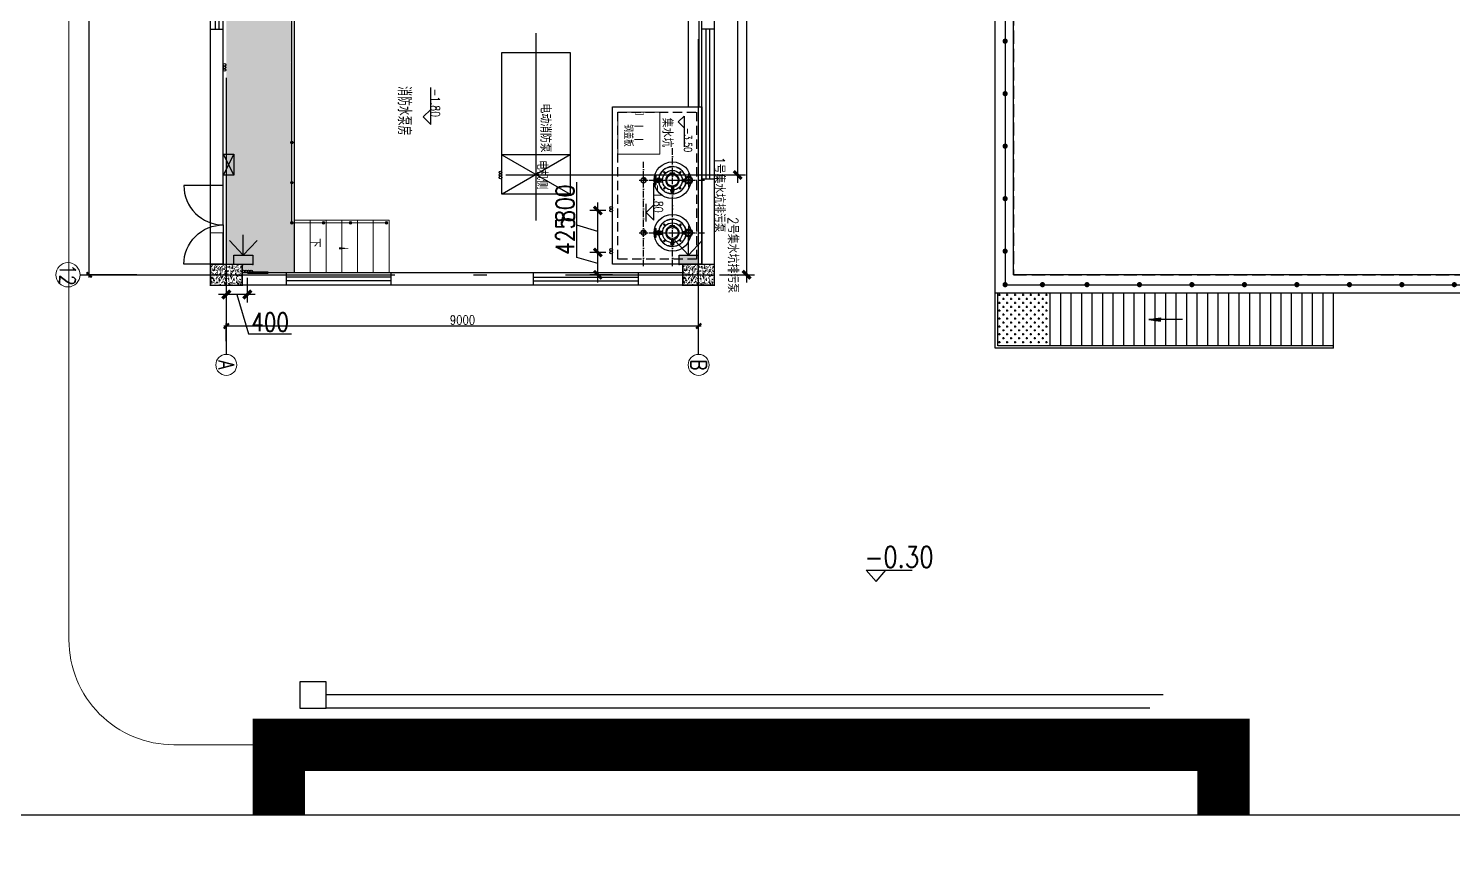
# Model space of a CAD drawing. Header units: millimetres. Extents: x -437359 to 106527, y -82378 to 117612.
# Drawn here: x -99146 to -72010, y 1106 to 16588 of the extents above; entities that cross this region are included whole.
import ezdxf
from ezdxf.enums import TextEntityAlignment as Align

# ---------------------------------------------------------------- set-up
doc = ezdxf.new("R2010")
doc.units = ezdxf.units.MM
for name, pattern in [('4 点画线', [9.36, 6.24, -1.43, 0.26, -1.43]), ('ACAD_ISO05W100', [33, 24, -3, 0, -3, 0, -3]), ('ACAD_ISO10W100', [18.5, 12, -3, 0.5, -3]), ('CENTER', [50.8, 31.75, -6.35, 6.35, -6.35]), ('DASH', [0.35, 0.25, -0.1]), ('DASHDOTX2', [2, 1, -0.5, 0, -0.5]), ('DASHED', [0.75, 0.5, -0.25])]:
    doc.linetypes.add(name, pattern=pattern)
doc.layers.get('0').update_dxf_attribs({"color": 8})
doc.layers.get('Defpoints').update_dxf_attribs({"color": 8})
for name, color, linetype in [('-人员定位', 6, 'Continuous'), ('01', 8, 'Continuous'), ('06 粗点画线', 8, '4 点画线'), ('1---冷却塔', 8, 'Continuous'), ('1--构筑物', 8, 'Continuous'), ('3', 8, 'Continuous'), ('CENTER', 8, 'CENTER'), ('DIM_SYMB', 8, 'Continuous'), ('EQUIPMENT', 8, 'Continuous'), ('KKS', 8, 'Continuous'), ('n道路竖向', 8, 'Continuous'), ('Z-本期建构筑物', 8, 'Continuous'), ('Z-编号', 8, 'Continuous'), ('回用水池提升泵进出水管', 8, 'Continuous'), ('埋铁提资', 8, 'Continuous'), ('墙', 8, 'Continuous'), ('套管', 8, 'Continuous'), ('标注', 8, 'Continuous'), ('栏杆', 8, 'Continuous'), ('水管', 8, 'Continuous'), ('管道标注', 8, 'Continuous'), ('细实线', 8, 'Continuous')]:
    doc.layers.add(name, color=color, linetype=linetype)
for name, color, linetype, lineweight in [('road_mr', 8, 'Continuous', 0), ('中心线', 8, 'ACAD_ISO10W100', 5), ('尺寸标注', 8, 'Continuous', 18), ('电缆通道', 8, 'Continuous', 30)]:
    doc.layers.add(name, color=color, linetype=linetype, lineweight=lineweight)
doc.styles.add('HZ', font='geditxt.shx', dxfattribs={"width": 0.8, "bigfont": 'hzfs_1.shx'})
doc.styles.add('ROMANT', font='geditxt.shx', dxfattribs={"width": 0.75, "height": 300, "bigfont": 'hzfs_1.shx'})
doc.styles.add('WS', font='geditxt.shx', dxfattribs={"width": 0.75, "bigfont": 'hzfs_1.shx'})
doc.dimstyles.new('ISO-50', dxfattribs={"dimscale": 50, "dimtxt": 3.5, "dimasz": 2, "dimexe": 1, "dimexo": 1, "dimgap": 0.5, "dimtad": 1, "dimdec": 0, "dimtxsty": 'HZ', "dimblk": 'ARCHTICK', "dimcen": 2.5, "dimdle": 1, "dimclrd": 256, "dimclre": 256, "dimadec": 0, "dimazin": 0, "dimtfac": 1, "dimtdec": 0, "dimtmove": 1, "dimatfit": 3, "dimldrblk": 'ARCHTICK', "dimfxl": 0, "dimarcsym": 0})
doc.dimstyles.new('yk1.50', dxfattribs={"dimtxt": 350, "dimasz": 150, "dimexe": 150, "dimexo": 100, "dimgap": 50, "dimtad": 1, "dimdec": 0, "dimdsep": 46, "dimtxsty": 'HZ', "dimblk": 'ARCHTICK', "dimcen": 2.5, "dimdle": 150, "dimclrd": 256, "dimclre": 256, "dimclrt": 256, "dimadec": 0, "dimazin": 0, "dimtfac": 1, "dimtdec": 0, "dimtmove": 1, "dimatfit": 3, "dimfxl": 0, "dimlwd": -1, "dimlwe": -1, "dimarcsym": 0})

# ---------------------------------------------------------------- blocks, each defined once
blk = doc.blocks.new('A$C3A4379C8')
at = {"ltscale": 300}
for p, q in [((-330, -82), (-330, 82)), ((-310, -82), (-310, 82)), ((-310, 28), (-187, 28)), ((-310, -28), (-187, -28))]:
    blk.add_line(p, q, dxfattribs=at)
at = {"ltscale": 500}
for p, q in [((-330, 82), (-310, 82)), ((-330, -82), (-310, -82))]:
    blk.add_line(p, q, dxfattribs=at)
at = {"linetype": 'Continuous', "lineweight": 25}
for p, q in [((-168, 156), (-156, 168)), ((-168, 156), (-139, 128)), ((-156, 168), (-128, 139)), ((156, 168), (128, 139)), ((168, 156), (139, 128)), ((156, 168), (168, 156)), ((-168, -156), (-139, -128)), ((-156, -168), (-168, -156)), ((-156, -168), (-128, -139)), ((156, -168), (128, -139)), ((168, -156), (139, -128)), ((168, -156), (156, -168))]:
    blk.add_line(p, q, dxfattribs=at)
for p, q in [((187, 22), (238, 22)), ((-23, -231), (-23, -194)), ((23, -231), (-23, -231)), ((-19, -129), (-19, -182)), ((19, -129), (19, -181)), ((23, -194), (23, -231)), ((187, -22), (238, -22))]:
    blk.add_line(p, q)
for centre, radius in [((0, 0), 189), ((310, 0), 75), ((310, 0), 22.5), ((0, -194), 22.6)]:
    blk.add_circle(centre, radius)
blk.add_arc((0, 0), 129, 108.0884, 71.9116)
at = {"layer": '06 粗点画线', "color": 1, "ltscale": 20}
for p, q in [((-403, 0), (403, 0)), ((-286, 46), (-286, -46)), ((310, 130), (310, -130))]:
    blk.add_line(p, q, dxfattribs=at)
blk.add_circle((310, 0), 55, dxfattribs=at)
at = {"layer": 'CENTER', "linetype": 'DASHDOTX2', "ltscale": 20}
for p, q in [((-245, 44), (-245, -44)), ((41, -194), (-41, -194))]:
    blk.add_line(p, q, dxfattribs=at)
at = {"layer": '回用水池提升泵进出水管'}
for centre, radius, start, end in [((0, 0), 260, 11.3002, 173.7069), ((-245, 0), 28.5, 270, 90), ((0, 0), 260, 186.2931, 348.6998)]:
    blk.add_arc(centre, radius, start, end, dxfattribs=at)
at = {"layer": '细实线', "color": 0, "linetype": 'Continuous', "lineweight": 25}
for p, q in [((-40, 104), (-40, 139)), ((-40, 139), (40, 139)), ((-40, 130), (40, 130)), ((40, 104), (40, 139))]:
    blk.add_line(p, q, dxfattribs=at)
for centre, radius in [((-286, 0), 20.4), ((0, 0), 111)]:
    blk.add_circle(centre, radius, dxfattribs=at)
blk = doc.blocks.new('_ArchTick')
at = {"color": 0, "linetype": 'ByBlock', "const_width": 0.4}
blk.add_lwpolyline([(-0.5, -0.5), (0.5, 0.5)], dxfattribs=at)
blk = doc.blocks.new('*D467')
at = {"layer": 'Defpoints', "color": 0, "transparency": 16777216}
for p in [(-86376, 10923), (-95376, 10584), (-86376, 10584)]:
    blk.add_point(p, dxfattribs=at)
at = {"layer": '管道标注', "lineweight": -2, "transparency": 16777216}
for p, q in [((-95426, 10923), (-86326, 10923)), ((-95376, 10634), (-95376, 10973)), ((-86376, 10634), (-86376, 10973))]:
    blk.add_line(p, q, dxfattribs=at)
at = {"layer": '管道标注', "lineweight": -2, "transparency": 16777216, "xscale": 100, "yscale": 100, "zscale": 100, "rotation": 180}
blk.add_blockref('_ArchTick', (-95376, 10923), dxfattribs=at)
at = {"layer": '管道标注', "lineweight": -2, "transparency": 16777216, "xscale": 100, "yscale": 100, "zscale": 100}
blk.add_blockref('_ArchTick', (-86376, 10923), dxfattribs=at)
at = {"layer": '管道标注', "color": 0, "transparency": 16777216, "insert": (-90876, 11036), "char_height": 175, "attachment_point": 5, "style": 'HZ'}
blk.add_mtext('9000', dxfattribs=at)
blk = doc.blocks.new('*D468')
at = {"layer": 'Defpoints', "color": 0, "transparency": 16777216}
for p in [(-97988, 48398), (-97078, 48398), (-97028, 11898)]:
    blk.add_point(p, dxfattribs=at)
at = {"layer": '管道标注', "lineweight": -2, "transparency": 16777216}
for p, q in [((-97128, 48398), (-98038, 48398)), ((-97988, 11848), (-97988, 48448)), ((-97078, 11898), (-98038, 11898))]:
    blk.add_line(p, q, dxfattribs=at)
at = {"layer": '管道标注', "lineweight": -2, "transparency": 16777216, "xscale": 100, "yscale": 100, "zscale": 100}
for p, rotation in [((-97988, 48398), 90), ((-97988, 11898), 270)]:
    blk.add_blockref('_ArchTick', p, dxfattribs=dict(at, rotation=rotation))
at = {"layer": '管道标注', "color": 0, "transparency": 16777216, "insert": (-98100, 30148), "char_height": 175, "attachment_point": 5, "rotation": 90, "style": 'HZ'}
blk.add_mtext('36500', dxfattribs=at)
blk = doc.blocks.new('A$C71A81245')
at = {"layer": '埋铁提资', "const_width": 40}
blk.add_lwpolyline([(0, 50), (0, -50)], dxfattribs=at)
blk = doc.blocks.new('A$C3E227F65')
blk.add_lwpolyline([(36700, 12700), (36700, 0), (0, 0), (0, 12700)])
at = {"layer": '1---冷却塔', "linetype": 'ACAD_ISO05W100', "lineweight": -2, "ltscale": 0.05}
blk.add_lwpolyline([(350, 12350), (36350, 12350), (36350, 350), (350, 350)], close=True, dxfattribs=at)
blk = doc.blocks.new('qsc')
at = {"layer": '栏杆'}
h = blk.add_hatch(dxfattribs=at)
h.set_pattern_fill('CROSS', color=256, scale=300, angle=-90, style=0)
h.set_pattern_definition([(90, (389980.81, -795728.544), (75, 75), [37.5, -112.5]), (360, (389962.06, -795709.794), (75, -75), [37.5, -112.5])])
h.paths.add_polyline_path([(273915, 69237), (273915, 68237), (272915, 68237), (272915, 69237)])
h = blk.add_hatch(color=256, dxfattribs=at)
h.paths.add_polyline_path([(275791, 68737), (276013, 68737), (276013, 68707)])
h.paths.add_polyline_path([(276013, 68737), (275791, 68737), (276013, 68767)])
at = {"layer": '1--构筑物', "linetype": 'DASH', "ltscale": 1000}
for p, q in [((273215, 81587), (273215, 69587)), ((273215, 69587), (309215, 69587))]:
    blk.add_line(p, q, dxfattribs=at)
at = {"layer": '栏杆'}
for p, q in [((273055, 94112), (273055, 69399)), ((272865, 68187), (272865, 69237)), ((272915, 68237), (272915, 69237)), ((273055, 69399), (309615, 69399)), ((273915, 68237), (273915, 69237)), ((273915, 68237), (273915, 69237)), ((274115, 68237), (274115, 69237)), ((274315, 68237), (274315, 69237)), ((274515, 68237), (274515, 69237)), ((274715, 68237), (274715, 69237)), ((274915, 68237), (274915, 69237)), ((275115, 68237), (275115, 69237)), ((275315, 68237), (275315, 69237)), ((275515, 68237), (275515, 69237)), ((275715, 68237), (275715, 69237)), ((275915, 68237), (275915, 69237)), ((276115, 68237), (276115, 69237)), ((276315, 68237), (276315, 69237)), ((276515, 68237), (276515, 69237)), ((276715, 68237), (276715, 69237)), ((276915, 68237), (276915, 69237)), ((277115, 68237), (277115, 69237)), ((277315, 68237), (277315, 69237)), ((277515, 68237), (277515, 69237)), ((277715, 68237), (277715, 69237)), ((277915, 68237), (277915, 69237)), ((278115, 68237), (278115, 69237)), ((278315, 68237), (278315, 69237)), ((278515, 68237), (278515, 69237)), ((278715, 68237), (278715, 69237)), ((278915, 68237), (278915, 69237)), ((279115, 68237), (279115, 69237)), ((279315, 68187), (279315, 69237)), ((275791, 68737), (276013, 68767)), ((276434, 68737), (275791, 68737)), ((275791, 68737), (276013, 68707)), ((276013, 68767), (276013, 68737)), ((276013, 68707), (276013, 68737)), ((279315, 68187), (272865, 68187)), ((279315, 68237), (272915, 68237))]:
    blk.add_line(p, q, dxfattribs=at)
at = {"layer": '栏杆', "const_width": 50}
for points in [[(273080, 74037, 1), (273030, 74037, 1)], [(273080, 73037, 1), (273030, 73037, 1)], [(273080, 73037, 1), (273030, 73037, 1)], [(273080, 72037, 1), (273030, 72037, 1)], [(273080, 71037, 1), (273030, 71037, 1)], [(273080, 70037, 1), (273030, 70037, 1)], [(273080, 70037, 1), (273030, 70037, 1)], [(273080, 69399, 1), (273030, 69399, 1)], [(273080, 69399, 1), (273030, 69399, 1)], [(273740, 69399, -1), (273790, 69399, -1)], [(274590, 69399, -1), (274640, 69399, -1)], [(275590, 69399, -1), (275640, 69399, -1)], [(276590, 69399, -1), (276640, 69399, -1)], [(277590, 69399, -1), (277640, 69399, -1)], [(278590, 69399, -1), (278640, 69399, -1)], [(279590, 69399, -1), (279640, 69399, -1)], [(280590, 69399, -1), (280640, 69399, -1)], [(281590, 69399, -1), (281640, 69399, -1)]]:
    blk.add_lwpolyline(points, format="xyb", close=True, dxfattribs=at)
at = {"layer": '水管'}
blk.add_blockref('A$C3E227F65', (272865, 69237), dxfattribs=at)
blk = doc.blocks.new('*D460')
at = {"layer": 'Defpoints', "color": 0, "transparency": 16777216}
for p in [(-85461, 24898), (-86076, 11898), (-85461, 11898)]:
    blk.add_point(p, dxfattribs=at)
at = {"layer": '电缆通道', "transparency": 16777216}
for p, q in [((-85461, 25048), (-85461, 11748)), ((-85561, 24898), (-85611, 24898)), ((-85976, 11898), (-85311, 11898))]:
    blk.add_line(p, q, dxfattribs=at)
at = {"layer": '电缆通道', "transparency": 16777216, "xscale": 150, "yscale": 150, "zscale": 150}
for p, rotation in [((-85461, 24898), 90), ((-85461, 11898), 270)]:
    blk.add_blockref('_ArchTick', p, dxfattribs=dict(at, rotation=rotation))
at = {"layer": '电缆通道', "transparency": 16777216, "insert": (-85686, 18398), "char_height": 350, "attachment_point": 5, "rotation": 90, "style": 'HZ'}
blk.add_mtext('13000', dxfattribs=at)
blk = doc.blocks.new('*D486')
at = {"layer": 'Defpoints', "color": 0, "transparency": 16777216}
for p in [(-95376, 11698), (-94976, 11938), (-95376, 11523)]:
    blk.add_point(p, dxfattribs=at)
at = {"layer": '电缆通道', "transparency": 16777216}
for p, q in [((-94976, 11838), (-94976, 11373)), ((-94826, 11523), (-95526, 11523)), ((-95376, 11598), (-95376, 11373)), ((-95176, 11523), (-94951, 10773)), ((-94951, 10773), (-94131, 10773))]:
    blk.add_line(p, q, dxfattribs=at)
at = {"layer": '电缆通道', "transparency": 16777216, "xscale": 150, "yscale": 150, "zscale": 150, "rotation": 180}
blk.add_blockref('_ArchTick', (-95376, 11523), dxfattribs=at)
at = {"layer": '电缆通道', "transparency": 16777216, "xscale": 150, "yscale": 150, "zscale": 150}
blk.add_blockref('_ArchTick', (-94976, 11523), dxfattribs=at)
at = {"layer": '电缆通道', "transparency": 16777216, "insert": (-94541, 10998), "char_height": 350, "attachment_point": 5, "style": 'HZ'}
blk.add_mtext('400', dxfattribs=at)
blk = doc.blocks.new('*D491')
at = {"layer": 'Defpoints', "color": 0, "transparency": 16777216}
for p in [(-88826, 20649, 3), (-90151, 13799), (-85633, 13799)]:
    blk.add_point(p, dxfattribs=at)
at = {"layer": '电缆通道', "transparency": 16777216}
for p, q in [((-88726, 20649), (-85483, 20649)), ((-85633, 20799), (-85633, 13649)), ((-90051, 13799), (-85483, 13799))]:
    blk.add_line(p, q, dxfattribs=at)
at = {"layer": '电缆通道', "transparency": 16777216, "xscale": 150, "yscale": 150, "zscale": 150}
for p, rotation in [((-85633, 20649), 90), ((-85633, 13799), 270)]:
    blk.add_blockref('_ArchTick', p, dxfattribs=dict(at, rotation=rotation))
at = {"layer": '电缆通道', "transparency": 16777216, "insert": (-85858, 17224), "char_height": 350, "attachment_point": 5, "rotation": 90, "style": 'HZ'}
blk.add_mtext('6850', dxfattribs=at)
blk = doc.blocks.new('*D492')
at = {"layer": 'Defpoints', "color": 0, "transparency": 16777216}
for p in [(-88296, 12323), (-88041, 12323), (-87916, 11898)]:
    blk.add_point(p, dxfattribs=at)
at = {"layer": '电缆通道', "transparency": 16777216}
for p, q in [((-88696, 12230), (-88696, 13050)), ((-88296, 12110), (-88696, 12230)), ((-88141, 12323), (-88446, 12323)), ((-88296, 11748), (-88296, 12473)), ((-88016, 11898), (-88446, 11898))]:
    blk.add_line(p, q, dxfattribs=at)
at = {"layer": '电缆通道', "transparency": 16777216, "xscale": 150, "yscale": 150, "zscale": 150}
for p, rotation in [((-88296, 12323), 90), ((-88296, 11898), 270)]:
    blk.add_blockref('_ArchTick', p, dxfattribs=dict(at, rotation=rotation))
at = {"layer": '电缆通道', "transparency": 16777216, "insert": (-88921, 12640), "char_height": 350, "attachment_point": 5, "rotation": 90, "style": 'HZ'}
blk.add_mtext('425', dxfattribs=at)
blk = doc.blocks.new('*D474')
at = {"layer": 'Defpoints', "color": 0, "transparency": 16777216}
for p in [(-88296, 13123), (-88041, 13123), (-88041, 12323)]:
    blk.add_point(p, dxfattribs=at)
at = {"layer": '电缆通道', "transparency": 16777216}
for p, q in [((-88696, 12843), (-88696, 13663)), ((-88141, 13123), (-88446, 13123)), ((-88296, 12173), (-88296, 13273)), ((-88296, 12723), (-88696, 12843)), ((-88141, 12323), (-88446, 12323))]:
    blk.add_line(p, q, dxfattribs=at)
at = {"layer": '电缆通道', "transparency": 16777216, "xscale": 150, "yscale": 150, "zscale": 150}
for p, rotation in [((-88296, 13123), 90), ((-88296, 12323), 270)]:
    blk.add_blockref('_ArchTick', p, dxfattribs=dict(at, rotation=rotation))
at = {"layer": '电缆通道', "transparency": 16777216, "insert": (-88921, 13253), "char_height": 350, "attachment_point": 5, "rotation": 90, "style": 'HZ'}
blk.add_mtext('800', dxfattribs=at)
blk = doc.blocks.new('定位基站')
at = {"layer": '-人员定位', "ltscale": 0.01}
h = blk.add_hatch(color=256, dxfattribs=at)
h.dxf.hatch_style = 1
h.paths.add_polyline_path([(406524, 477798), (406524, 477617), (406162, 477617), (406162, 477798)])
at = {"layer": '-人员定位', "color": 6}
for p, q in [((406343, 477798), (406343, 478186)), ((406343, 477798), (406082, 478077)), ((406343, 477798), (406604, 478077)), ((406343, 477995), (406343, 477995)), ((406162, 477798), (406524, 477798)), ((406162, 477617), (406162, 477798)), ((406524, 477617), (406162, 477617)), ((406524, 477798), (406524, 477617))]:
    blk.add_line(p, q, dxfattribs=at)
for p in [(406162, 477617), (406343, 477798), (406343, 477617), (406524, 477617)]:
    blk.add_point(p, dxfattribs=at)

msp = doc.modelspace()

# ---------------------------------------------------------------- hatches: boundary and pattern name
at = {"lineweight": 9}
h = msp.add_hatch(color=256, dxfattribs=at)
edge = h.paths.add_edge_path()
edge.add_arc((-94125.9, 14416.3), 25.1, 0, 360)
h = msp.add_hatch(color=256, dxfattribs=at)
edge = h.paths.add_edge_path()
edge.add_arc((-94125.8, 13652), 25.1, 0, 360)
h = msp.add_hatch(color=256, dxfattribs=at)
edge = h.paths.add_edge_path()
edge.add_arc((-94125.8, 12887.8), 25.1, 0, 360)
h = msp.add_hatch(color=256, dxfattribs=at)
edge = h.paths.add_edge_path()
edge.add_arc((-93525.8, 12887.8), 25.1, 0, 360)
h = msp.add_hatch(color=256, dxfattribs=at)
edge = h.paths.add_edge_path()
edge.add_arc((-93525.8, 12887.8), 25.1, 0, 360)
h = msp.add_hatch(color=256, dxfattribs=at)
edge = h.paths.add_edge_path()
edge.add_arc((-93008.7, 12887.8), 25.1, 0, 360)
h = msp.add_hatch(color=256, dxfattribs=at)
edge = h.paths.add_edge_path()
edge.add_arc((-92325.8, 12887.8), 25.1, 0, 360)
at = {"layer": '墙'}
h = msp.add_hatch(dxfattribs=at)
h.set_pattern_fill('CROSS', color=256, scale=400, angle=90, style=0)
h.set_pattern_definition([(90, (-59026.14, -6279.23), (-100, 100), [50, -150]), (180, (-59001.14, -6254.23), (-100, -100), [50, -150])])
h.paths.add_polyline_path([(-94125.7, 12912.8), (-94125.7, 13627, -1.0039053), (-94125.7, 13677.1), (-94125.7, 14391.2, -1.007826), (-94125.7, 14441.4), (-94125.7, 15155.5, -1.0117622), (-94125.7, 15205.6), (-94125.7, 15919.8, -0.4540101), (-94150.9, 15947.8), (-95375.7, 15947.8), (-95375.7, 12097.8), (-95075.7, 12097.8), (-95075.7, 11937.8), (-94075.7, 11937.8), (-94075.7, 12887.8), (-94100.7, 12887.8, -0.4142136), (-94125.8, 12862.7, -1.0019507)])
h.paths.add_polyline_path([(-94125.7, 16097.8), (-94125.7, 16247.8), (-95375.7, 16247.8), (-95375.7, 16097.8)])
h.paths.add_polyline_path([(-95375.7, 16097.8), (-95375.7, 15947.8), (-94150.9, 15947.8, -0.3844275), (-94125.7, 15969.9), (-94125.7, 16097.8)])
h.paths.add_polyline_path([(-94125.7, 16247.8), (-94125.7, 16684, -1.019682), (-94125.7, 16734.1), (-94125.7, 17448.3, -1.023666), (-94125.7, 17498.4), (-94125.7, 18212.5, -1.0276662), (-94125.7, 18262.6), (-94125.7, 18397.8), (-95075.7, 18397.8), (-95075.7, 18197.8), (-95375.7, 18197.8), (-95375.7, 16247.8)])
h.paths.add_polyline_path([(-94722.9, 16979.5), (-94722.9, 17268.6), (-94578.4, 17124.1)], flags=0)
h.paths.add_polyline_path([(-94578.4, 17124.1), (-94722.9, 17268.6), (-94722.9, 16979.5)], flags=16)
h.paths.add_polyline_path([(-94125.7, 18976.8, -1.031683), (-94125.7, 19026.9), (-94125.7, 19741.1, -1.0357165), (-94125.7, 19791.2), (-94125.7, 20505.3, -1.0397668), (-94125.7, 20555.4), (-94125.7, 21269.6, -1.0438342), (-94125.7, 21319.7), (-94125.7, 22033.9, -1.0479189), (-94125.7, 22083.9), (-94125.7, 22347.8), (-95375.7, 22347.8), (-95375.7, 18597.8), (-95075.7, 18597.8), (-95075.7, 18397.8), (-94125.7, 18397.8)])
h.paths.add_polyline_path([(-95375.7, 22497.8), (-95375.7, 22347.8), (-94125.7, 22347.8), (-94125.7, 22497.8)])
h.paths.add_polyline_path([(-95375.7, 22647.8), (-95375.7, 22497.8), (-94125.7, 22497.8), (-94125.7, 22647.8)])
h.paths.add_polyline_path([(-94125.7, 22647.8), (-94125.7, 22798.1, -1.052021), (-94125.7, 22848.2), (-94125.7, 23722.7, -1.0019507), (-94125.8, 23772.8, -0.4142136), (-94100.7, 23747.8), (-94075.7, 23747.8), (-94075.7, 24447.8), (-95375.7, 24447.8), (-95375.7, 22647.8)])
h.paths.add_polyline_path([(-94075.7, 24447.8), (-94075.7, 24647.8), (-95375.7, 24647.8), (-95375.7, 24447.8)])
h.paths.add_polyline_path([(-94590.1, 14336.9), (-94590.1, 15559.9), (-95033, 15559.9), (-95033, 14336.9)], flags=24)
h.paths.add_polyline_path([(-94707.7, 17240.9), (-94707.7, 17700.2), (-94917.7, 17700.2), (-94917.7, 17240.9)], flags=24)
h = msp.add_hatch(dxfattribs=at)
h.set_pattern_fill('AR-CONC', color=256, scale=15, angle=90, style=0)
h.set_pattern_definition([(140, (-67526.14, -45279.23), (9.41282, 107.58903), [11.25, -123.75]), (85, (-67526.14, -45279.23), (-112.82882, -20.8127), [9, -99]), (190.4514, (-67525.36, -45270.26), (-103.41593, 86.7764), [9.56103, -105.17132]), (136.1842, (-67556.14, -45279.23), (24.82785, 160.08616), [16.875, -185.625]), (186.6356, (-67554.07, -45265.89), (-146.11768, 140.1994), [14.34154, -157.75695]), (81.1842, (-67556.14, -45279.23), (-146.1178, 140.1993), [13.5, -148.5]), (111, (-67548.64, -45264.23), (60.39283, 89.53606), [11.25, -123.75]), (56, (-67548.64, -45264.23), (-108.7725, 36.4973), [9, -99]), (161.4514, (-67543.61, -45256.77), (-48.37957, 126.0334), [9.56103, -105.17132]), (127.5, (-67526.142, -45279.23), (-49.934078, 1.823978), [0, -97.8, 0, -100.5, 0, -99.375]), (97.5, (-67526.14, -45279.23), (-59.161757, 39.46043), [0, -57.3, 0, -95.55, 0, -37.875]), (57.5, (-67526.142, -45312.68), (3.38323, 80.073365), [0, -37.5, 0, -117, 0, -155.25]), (47.5, (-67526.14, -45327.68), (-15.01575, 87.477925), [0, -48.75, 0, -77.7, 0, -110.25])])
h.paths.add_polyline_path([(-95375.7, 11897.8), (-95375.7, 11697.8), (-95075.7, 11697.8), (-95075.7, 11897.8)])
h.paths.add_polyline_path([(-95675.7, 11897.8), (-95675.7, 11697.8), (-95375.7, 11697.8), (-95375.7, 11897.8)])
h.paths.add_polyline_path([(-95675.7, 12097.8), (-95675.7, 11897.8), (-95075.7, 11897.8), (-95075.7, 12097.8)])
h = msp.add_hatch(dxfattribs=at)
h.set_pattern_fill('AR-CONC', color=256, scale=15, angle=90, style=0)
h.set_pattern_definition([(140, (-58526.14, -45279.23), (9.41282, 107.58903), [11.25, -123.75]), (85, (-58526.14, -45279.23), (-112.82882, -20.8127), [9, -99]), (190.4514, (-58525.36, -45270.26), (-103.41593, 86.7764), [9.56103, -105.17132]), (136.1842, (-58556.14, -45279.23), (24.82785, 160.08616), [16.875, -185.625]), (186.6356, (-58554.07, -45265.89), (-146.11768, 140.1994), [14.34154, -157.75695]), (81.1842, (-58556.14, -45279.23), (-146.1178, 140.1993), [13.5, -148.5]), (111, (-58548.64, -45264.23), (60.39283, 89.53606), [11.25, -123.75]), (56, (-58548.64, -45264.23), (-108.7725, 36.4973), [9, -99]), (161.4514, (-58543.61, -45256.77), (-48.37957, 126.0334), [9.56103, -105.17132]), (127.5, (-58526.142, -45279.23), (-49.934078, 1.823978), [0, -97.8, 0, -100.5, 0, -99.375]), (97.5, (-58526.14, -45279.23), (-59.161757, 39.46043), [0, -57.3, 0, -95.55, 0, -37.875]), (57.5, (-58526.142, -45312.68), (3.38323, 80.073365), [0, -37.5, 0, -117, 0, -155.25]), (47.5, (-58526.14, -45327.68), (-15.01575, 87.477925), [0, -48.75, 0, -77.7, 0, -110.25])])
h.paths.add_polyline_path([(-86375.7, 11897.8), (-86375.7, 11697.8), (-86075.7, 11697.8), (-86075.7, 11897.8)])
h.paths.add_polyline_path([(-86675.7, 11897.8), (-86675.7, 11697.8), (-86375.7, 11697.8), (-86375.7, 11897.8)])
h.paths.add_polyline_path([(-86675.7, 12097.8), (-86675.7, 11897.8), (-86075.7, 11897.8), (-86075.7, 12097.8)])
at = {"layer": '套管'}
h = msp.add_hatch(dxfattribs=at)
h.set_pattern_fill('ANSI31', color=256, angle=-90, style=0)
h.set_pattern_definition([(315, (-211348.902, 580794.78145), (0.088388347648, 0.088388347648), [])])
edge = h.paths.add_edge_path()
edge.add_ellipse((-87425.7, 13697.8), major_axis=(35.4, -35.4), ratio=0.4408558, start_angle=0, end_angle=180, ccw=False)
edge.add_arc((-87425.7, 13697.8), 50, -45, 90)
edge.add_arc((-87425.7, 13697.8), 50, 90, 135)
h = msp.add_hatch(dxfattribs=at)
h.set_pattern_fill('ANSI31', color=256, angle=-90, style=0)
h.set_pattern_definition([(315, (-211348.902, 579794.78145), (0.088388347648, 0.088388347648), [])])
edge = h.paths.add_edge_path()
edge.add_ellipse((-87425.7, 12697.8), major_axis=(35.4, -35.4), ratio=0.4408558, start_angle=0, end_angle=180, ccw=False)
edge.add_arc((-87425.7, 12697.8), 50, -45, 90)
edge.add_arc((-87425.7, 12697.8), 50, 90, 135)

# ---------------------------------------------------------------- linework, layer by layer
for p, q in [((-88825.7, 14180.1, 2.5), (-90125.7, 14180.1, 2.5)), ((-90125.7, 14180.1, 2.5), (-88825.7, 13432.8, 2.5)), ((-88825.7, 14180.1, 2.5), (-90120.1, 13432.8, 2.5))]:
    msp.add_line(p, q)
at = {"lineweight": 9}
for p, q in [((-94125.8, 12887.8), (-92325.8, 12887.8)), ((-94075.7, 12937.8), (-92575.7, 12937.8)), ((-94075.7, 12937.8), (-92275.7, 12937.8)), ((-95675.7, 12697.8), (-95435.7, 12697.8))]:
    msp.add_line(p, q, dxfattribs=at)
at = {"ltscale": 50}
for p, q in [((-93475.7, 4147.8), (-93975.7, 4147.8)), ((-93975.7, 4147.8), (-93975.7, 3647.8)), ((-93475.7, 3647.8), (-93475.7, 4147.8)), ((-77525.7, 3897.8), (-93475.7, 3897.8)), ((-93975.7, 3647.8), (-93475.7, 3647.8)), ((-77775.7, 3647.8), (-93475.7, 3647.8))]:
    msp.add_line(p, q, dxfattribs=at)
msp.add_lwpolyline([(-107776, 95370.1), (-33574.9, 95370.1), (-33574.9, 1605.7), (-107776, 1605.7)], close=True)
at = {"elevation": 2.5}
msp.add_lwpolyline([(-88825.7, 16132.8), (-88825.7, 13432.8), (-90125.7, 13432.8), (-90125.7, 16132.8)], close=True, dxfattribs=at)
for points in [[(-95435.7, 12847.8), (-95435.7, 12847.8), (-95435.7, 13597.8), (-96185.7, 13597.8), (-96185.7, 13597.8, 0.4142136)], [(-95435.7, 12847.8), (-95435.7, 12847.8), (-95435.7, 12097.8), (-96185.7, 12097.8), (-96185.7, 12097.8, -0.4142136)]]:
    msp.add_lwpolyline(points, format="xyb", close=True)
at = {"lineweight": 9}
for points in [[(-93775.7, 12937.8), (-93775.7, 11937.8)], [(-93475.7, 12937.8), (-93475.7, 11937.8)], [(-93175.7, 12937.8), (-93175.7, 11937.8)], [(-92875.7, 12937.8), (-92875.7, 11937.8)], [(-92575.7, 12937.8), (-92575.7, 11937.8)], [(-92275.7, 12937.8), (-92275.7, 11937.8)]]:
    msp.add_lwpolyline(points, dxfattribs=at)
msp.add_lwpolyline([(-93688.4, 12401.7, 0, 0, 0), (-93015.2, 12401.7, 0, 40, 0), (-93229.8, 12401.7, 40, 40, 0)], format="xyseb", dxfattribs=at)
at = {"lineweight": 9, "const_width": 30}
for points in [[(-95675.7, 11697.8), (-95675.7, 12097.8), (-95075.7, 12097.8), (-95075.7, 11697.8)], [(-86675.7, 11697.8), (-86675.7, 12097.8), (-86075.7, 12097.8), (-86075.7, 11697.8)]]:
    msp.add_lwpolyline(points, close=True, dxfattribs=at)
at = {"lineweight": 9}
for centre in [(-94125.9, 14416.3), (-94125.8, 13652), (-94125.8, 12887.8), (-93525.8, 12887.8), (-93525.8, 12887.8), (-93008.7, 12887.8), (-92325.8, 12887.8)]:
    msp.add_circle(centre, 25.1, dxfattribs=at)
at = {"layer": '01'}
for p, q in [((-91479.1, 14759.4, 2.5), (-91479.1, 15465.3, 2.5)), ((-91623.6, 14904, 2.5), (-91479.1, 15048.5, 2.5)), ((-91623.6, 14904, 2.5), (-91479.1, 14759.4, 2.5)), ((-86762.6, 14807.8), (-86654.2, 14916.2)), ((-86762.6, 14807.8), (-86654.2, 14699.4)), ((-86654.2, 14916.2), (-86654.2, 14332.6)), ((-87231.7, 12938.8), (-87231.7, 13644.7)), ((-87376.2, 13083.4), (-87231.7, 13227.9)), ((-87376.2, 13083.4), (-87231.7, 12938.8))]:
    msp.add_line(p, q, dxfattribs=at)
at = {"layer": '06 粗点画线', "ltscale": 20}
for p, q in [((-86875.7, 13061.7), (-86875.7, 14333.8)), ((-87425.7, 12061.7), (-87425.7, 14048.9)), ((-87511.7, 13697.8), (-86239.6, 13697.8)), ((-86875.7, 12061.7), (-86875.7, 13333.8)), ((-87511.7, 12697.8), (-86239.6, 12697.8))]:
    msp.add_line(p, q, dxfattribs=at)
for centre in [(-86875.7, 13697.8), (-86875.7, 12697.8)]:
    msp.add_circle(centre, 260, dxfattribs=at)
at = {"layer": '3', "lineweight": 9}
for centre in [(-95375.7, 10182.1), (-86375.7, 10182.1)]:
    msp.add_circle(centre, 200, dxfattribs=at)
at = {"layer": 'DIM_SYMB'}
for p, q in [((-82994, 6054.2), (-83180.1, 6275.5)), ((-83180.1, 6275.5), (-82304.5, 6275.5)), ((-82994, 6054.2), (-82807.9, 6275.5))]:
    msp.add_line(p, q, dxfattribs=at)
at = {"layer": 'road_mr'}
for points in [[(-98375.7, 76947.8), (-98375.7, 4947.8)], [(-94375.7, 2947.8), (-96375.7, 2947.8)]]:
    msp.add_lwpolyline(points, dxfattribs=at)
msp.add_lwpolyline([(-98375.7, 4947.8, 0.4142136), (-96375.7, 2947.8)], format="xyb", dxfattribs=at)
msp.add_lwpolyline([(-98375.7, 4947.8, 0.4142136), (-96375.7, 2947.8)], format="xyb", dxfattribs=at)
at = {"layer": 'Z-本期建构筑物'}
msp.add_line((-92375.7, 2547.8), (-78875.7, 2547.8), dxfattribs=at)
at = {"layer": 'Z-本期建构筑物', "const_width": 1000}
msp.add_lwpolyline([(-76375.7, 1605.7), (-76375.7, 2947.8), (-94375.7, 2947.8), (-94375.7, 1605.7)], dxfattribs=at)
at = {"layer": 'Z-编号', "lineweight": 9}
msp.add_circle((-98394.3, 11897.8), 231.3, dxfattribs=at)
at = {"layer": '中心线', "lineweight": -2, "ltscale": 500}
for p, q in [((-95375.7, 24897.8), (-95375.7, 10382.1)), ((-86375.7, 10382.1), (-86375.7, 24897.8)), ((-89475.7, 16497.8), (-89475.7, 12934.4, 2.5)), ((-98163.1, 11897.8), (-86075.7, 11897.8))]:
    msp.add_line(p, q, dxfattribs=at)
at = {"layer": '回用水池提升泵进出水管'}
for centre in [(-86875.7, 13697.8), (-86875.7, 12697.8)]:
    msp.add_circle(centre, 350, dxfattribs=at)
at = {"layer": '墙'}
for p, q in [((-95675.7, 12097.8), (-95675.7, 24897.8)), ((-94075.7, 11937.8), (-94075.7, 24697.8)), ((-86075.7, 12097.8), (-86075.7, 24897.8)), ((-94125.7, 12887.8), (-94125.7, 23747.8)), ((-95435.7, 13597.8), (-95435.7, 18197.8)), ((-86315.7, 12097.8), (-86315.7, 18197.8)), ((-95590, 17874.2), (-95590, 16578.5)), ((-95521.3, 17874.2), (-95521.3, 16578.5)), ((-95675.7, 16578.5), (-95435.7, 16578.5)), ((-86075.7, 16578.5), (-86315.7, 16578.5)), ((-86230, 13717), (-86230, 16578.5)), ((-86161.3, 13717), (-86161.3, 16578.5)), ((-86075.7, 13717), (-86315.7, 13717)), ((-95435.7, 12097.8), (-95435.7, 12697.8)), ((-86075.7, 11697.8), (-95175.7, 11697.8)), ((-86675.7, 11937.8), (-95075.7, 11937.8)), ((-94231.8, 11697.8), (-94231.8, 11937.8)), ((-92231.8, 11852.2), (-94231.8, 11852.2)), ((-92231.8, 11783.4), (-94231.8, 11783.4)), ((-92231.8, 11697.8), (-92231.8, 11937.8)), ((-89519.5, 11697.8), (-89519.5, 11937.8)), ((-89519.5, 11852.2), (-87519.5, 11852.2)), ((-89519.5, 11783.4), (-87519.5, 11783.4)), ((-87519.5, 11697.8), (-87519.5, 11937.8))]:
    msp.add_line(p, q, dxfattribs=at)
for points in [[(-86365.7, 15097.8), (-86365.7, 18147.8), (-86725.7, 18147.8), (-86725.7, 18647.8), (-86365.7, 18647.8), (-86365.7, 24647.8), (-94075.7, 24647.8)], [(-86565.7, 15097.8), (-86565.7, 17947.8), (-86925.7, 17947.8), (-86925.7, 18847.8), (-86565.7, 18847.8), (-86565.7, 24447.8), (-94075.7, 24447.8)]]:
    msp.add_lwpolyline(points, dxfattribs=at)
at = {"layer": '套管'}
msp.add_line((-87376.2, 12915.3), (-87376.2, 13251.4), dxfattribs=at)
for centre in [(-87425.7, 13697.8), (-87425.7, 12697.8)]:
    msp.add_circle(centre, 50, dxfattribs=at)
for centre in [(-87425.7, 13697.8), (-87425.7, 12697.8)]:
    msp.add_ellipse(centre, major_axis=(35.4, -35.4), ratio=0.4408558, start_param=0, end_param=3.1415927, dxfattribs=at)
at = {"layer": '尺寸标注'}
for p, q in [((-87598.8, 14725.3), (-87432.5, 14725.3)), ((-87598.8, 14475.5), (-87432.5, 14475.5))]:
    msp.add_line(p, q, dxfattribs=at)
msp.add_lwpolyline([(-87915.7, 14197.8), (-87915.7, 14997.8), (-87115.7, 14997.8), (-87115.7, 14197.8)], close=True, dxfattribs=at)
at = {"layer": '尺寸标注', "const_width": 10}
for points in [[(-87425.3, 14947.3), (-87577.5, 14947.3), (-87577.5, 14997.8)], [(-87425.3, 14947.3), (-87425.3, 14997.8)]]:
    msp.add_lwpolyline(points, dxfattribs=at)
at = {"layer": '标注', "ltscale": 500}
msp.add_lwpolyline([(-86315.7, 12097.8), (-88015.7, 12097.8), (-88015.7, 15097.8), (-86315.7, 15097.8)], close=True, dxfattribs=at)
at = {"layer": '标注', "linetype": 'DASHED', "ltscale": 350}
msp.add_lwpolyline([(-86415.7, 12197.8), (-87915.7, 12197.8), (-87915.7, 14997.8), (-86415.7, 14997.8)], close=True, dxfattribs=at)
at = {"layer": '电缆通道'}
for p, q in [((-95235.7, 14197.8), (-95435.7, 13797.8)), ((-95435.7, 14197.8), (-95235.7, 13797.8))]:
    msp.add_line(p, q, dxfattribs=at)
msp.add_lwpolyline([(-95435.7, 14197.8), (-95235.7, 14197.8), (-95235.7, 13797.8), (-95435.7, 13797.8)], close=True, dxfattribs=at)
at = {"layer": '电缆通道', "const_width": 50}
msp.add_lwpolyline([(-94975.7, 11937.8), (-94575.7, 11937.8)], dxfattribs=at)
at = {"layer": '电缆通道'}
for centre in [(-95410.7, 15897.8), (-95410.7, 15847.8), (-95410.7, 15797.8), (-90150.7, 13848.9), (-90150.7, 13798.9), (-90150.7, 13748.9), (-88040.7, 13172.8), (-88040.7, 13122.8), (-88040.7, 12372.8), (-88040.7, 12322.8), (-95050.7, 11962.8), (-95000.7, 11962.8), (-94950.7, 11962.8), (-94900.7, 11962.8)]:
    msp.add_circle(centre, 25, dxfattribs=at)

# ---------------------------------------------------------------- block references
at = {"layer": '-人员定位'}
for p in [(-501394.7, -465525.8), (-492911, -465525.8)]:
    msp.add_blockref('定位基站', p, dxfattribs=at)
for p in [(-86875.7, 13697.8), (-86875.7, 12697.8)]:
    msp.add_blockref('A$C3A4379C8', p)
at = {"layer": '埋铁提资', "xscale": 0.7999999999883585, "yscale": 0.7999999999883585, "zscale": 0.7999999999883585, "rotation": 180}
msp.add_blockref('A$C71A81245', (-86315.7, 13047.8), dxfattribs=at)
at = {"layer": '水管'}
msp.add_blockref('qsc', (-353590.3, -57689.2), dxfattribs=at)

# ---------------------------------------------------------------- texts
at = {"lineweight": 9, "style": 'HZ', "width": 0.7}
msp.add_text('下', height=200, rotation=270, dxfattribs=at).set_placement((-93781.5, 12597.7))
at = {"style": 'HZ', "width": 0.8}
msp.add_text('-0.30', height=400, dxfattribs=at).set_placement((-83214.8, 6324.1))
at = {"layer": '01', "width": 0.75}
for s, height, style, p in [('-1.80', 175, 'WS', (-91479.4, 15441.6, 2.5)), ('-3.50', 150, 'HZ', (-86654.2, 14695.1)), ('-1.80', 175, 'HZ', (-87231.9, 13621))]:
    msp.add_text(s, height=height, rotation=270, dxfattribs=dict(at, style=style)).set_placement(p)
at = {"layer": '3', "lineweight": 9, "style": 'WS', "width": 0.75}
for tag, p in [('A', (-95375.7, 10182.1)), ('B', (-86375.7, 10182.1))]:
    msp.add_attdef(tag, text='', height=300, rotation=270, dxfattribs=at).set_placement(p, align=Align.MIDDLE)
at = {"layer": 'EQUIPMENT', "lineweight": 9, "width": 0.75}
for s, style, p in [('电动消防泵', 'WS', (-89391.3, 15160.4)), ('集水坑', 'HZ', (-87069.6, 14889)), ('电机侧', 'WS', (-89456.5, 14082.9)), ('1号集水坑排污泵', 'WS', (-86075.7, 14141.1)), ('2号集水坑排污泵', 'WS', (-85819.8, 12992.4))]:
    msp.add_text(s, height=200, rotation=270, dxfattribs=dict(at, style=style)).set_placement(p)
at = {"layer": 'KKS', "linetype": 'Continuous', "style": 'HZ', "width": 0.7}
msp.add_text('钢盖板', height=150, rotation=270, dxfattribs=at).set_placement((-87797.6, 14762.7))
at = {"layer": 'n道路竖向', "linetype": 'Continuous', "style": 'HZ', "width": 0.75}
msp.add_text('消防水泵房', height=250, rotation=270, dxfattribs=at).set_placement((-92108.6, 15489.6))
at = {"layer": 'Z-编号', "lineweight": 9, "style": 'ROMANT', "width": 0.8}
msp.add_attdef('12', text='', height=300, rotation=268.5676, dxfattribs=at).set_placement((-98400.3, 11897.9), align=Align.MIDDLE)

# ---------------------------------------------------------------- dimensions: what is measured, and where the dimension line sits
at = {"layer": '电缆通道'}
for base, p1, p2, override, picture, middle in [((-85460.9, 11897.8), (-85460.9, 24897.8), (-86075.7, 11897.8), {"dimarcsym": 1}, '*D460', (-85685.9, 18397.8)), ((-85633, 13798.9), (-88825.7, 20648.9, 2.5), (-90150.7, 13798.9), {"dimfxl": 0, "dimarcsym": 1}, '*D491', (-85858, 17223.9)), ((-88296.2, 13122.8), (-88040.7, 12322.8), (-88040.7, 13122.8), {"dimfxl": 0, "dimarcsym": 1}, '*D474', (-88921.2, 12892.8)), ((-88296.2, 12322.8), (-87915.7, 11897.8), (-88040.7, 12322.8), {"dimfxl": 0, "dimarcsym": 1}, '*D492', (-88921.2, 12280.3))]:
    dim = msp.add_linear_dim(base=base, p1=p1, p2=p2, angle=90, dimstyle='yk1.50', override=override, dxfattribs=at)
    dim.commit()
    dim.dimension.update_dxf_attribs({"geometry": picture, "text_midpoint": middle})
dim = msp.add_linear_dim(base=(-95375.7, 11522.9), p1=(-94975.7, 11937.8), p2=(-95375.7, 11697.8), dimstyle='yk1.50', override={"dimfxl": 0, "dimarcsym": 1}, dxfattribs=at)
dim.commit()
dim.dimension.update_dxf_attribs({"geometry": '*D486', "text_midpoint": (-94900.7, 10997.9)})
at = {"layer": '管道标注'}
dim = msp.add_linear_dim(base=(-97987.7, 48397.8), p1=(-97028.1, 11897.8), p2=(-97078.1, 48397.8), angle=270, dimstyle='ISO-50', dxfattribs=at)
dim.commit()
dim.dimension.update_dxf_attribs({"geometry": '*D468', "text_midpoint": (-98100.2, 30147.8)})
dim = msp.add_linear_dim(base=(-86375.7, 10923.4), p1=(-95375.7, 10584), p2=(-86375.7, 10584), dimstyle='ISO-50', dxfattribs=at)
dim.commit()
dim.dimension.update_dxf_attribs({"geometry": '*D467', "text_midpoint": (-90875.7, 11035.9)})

doc.saveas('drawing.dxf')
